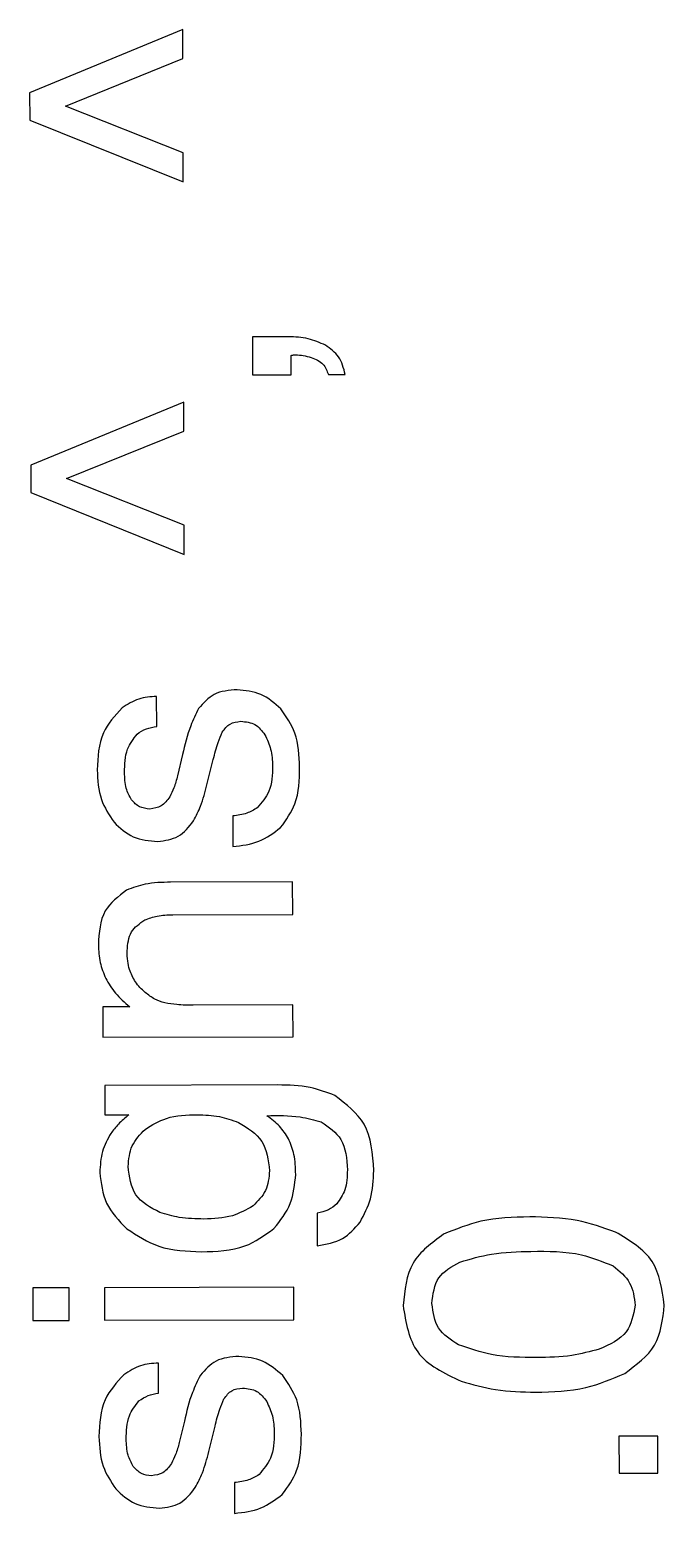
# Model space of a CAD drawing. Header units: millimetres. Extents: x 74.9 to 83.1, y 145 to 181.6.
# Drawn here: x 74.91 to 82.2, y 164.52 to 181.59 of the extents above; entities that cross this region are included whole.
import ezdxf

# ---------------------------------------------------------------- set-up
doc = ezdxf.new("R2010")
doc.units = ezdxf.units.MM
doc.layers.get('0').update_dxf_attribs({"linetype": 'CONTINUOUS'})

msp = doc.modelspace()

# ---------------------------------------------------------------- linework, layer by layer
for p, q in [((77.88, 178.061), (77.468, 178.06)), ((77.468, 178.06), (77.469, 177.623)), ((77.914, 177.624), (77.913, 177.846)), ((77.469, 177.623), (77.914, 177.624)), ((78.341, 177.625), (78.535, 177.626)), ((76.366, 173.576), (76.365, 173.923)), ((76.663, 173.252), (76.605, 173.009)), ((76.944, 172.904), (77.017, 173.196)), ((77.241, 172.547), (77.242, 172.194)), ((77.929, 171.787), (76.526, 171.784)), ((77.93, 171.414), (77.929, 171.787)), ((76.552, 171.41), (77.93, 171.414)), ((76.056, 170.349), (75.746, 170.348)), ((75.746, 170.348), (75.747, 169.999)), ((77.933, 170.372), (76.787, 170.369)), ((77.934, 170.004), (77.933, 170.372)), ((75.747, 169.999), (77.934, 170.004)), ((77.758, 169.451), (75.769, 169.445)), ((75.769, 169.445), (75.77, 169.106)), ((75.77, 169.106), (76.045, 169.107)), ((78.211, 167.975), (78.212, 167.601)), ((76.387, 165.904), (76.386, 166.251)), ((76.684, 165.58), (76.625, 165.337)), ((76.964, 165.231), (77.037, 165.523)), ((77.261, 164.875), (77.262, 164.521))]:
    msp.add_line(p, q)
for points in [[(74.905, 180.869), (74.906, 180.555), (76.67, 179.843), (76.67, 180.177), (75.316, 180.715), (76.667, 181.262), (76.666, 181.595)], [(74.917, 176.583), (74.917, 176.268), (76.682, 175.556), (76.681, 175.891), (75.328, 176.428), (76.678, 176.975), (76.677, 177.308)], [(74.943, 166.741), (75.359, 166.742), (75.358, 167.116), (74.942, 167.115)], [(75.766, 166.743), (77.943, 166.749), (77.942, 167.123), (75.765, 167.117)], [(81.685, 164.982), (82.13, 164.983), (82.129, 165.41), (81.683, 165.409)]]:
    msp.add_lwpolyline(points, close=True)
for points, knots in [([(78.307, 177.964), (78.242, 177.992), (78.106, 178.052), (77.957, 178.058), (77.88, 178.061)], [-0.04413036, -0.04413036, -0.04413036, -0.04413036, -0.02295284, 0, 0, 0, 0]), ([(78.535, 177.626), (78.516, 177.699), (78.48, 177.839), (78.363, 177.924), (78.307, 177.964)], [-0.04195208, -0.04195208, -0.04195208, -0.04195208, -0.01999157, 0, 0, 0, 0]), ([(77.913, 177.846), (77.918, 177.848), (77.926, 177.85), (77.934, 177.85), (77.938, 177.851)], [-0.002490135, -0.002490135, -0.002490135, -0.002490135, -0.001127867, 0, 0, 0, 0]), ([(77.938, 177.851), (77.942, 177.851), (77.951, 177.852), (77.96, 177.853), (77.964, 177.853)], [-0.002664998, -0.002664998, -0.002664998, -0.002664998, -0.00137945, 0, 0, 0, 0]), ([(77.964, 177.853), (77.994, 177.851), (78.054, 177.849), (78.112, 177.831), (78.142, 177.823)], [-0.01808823, -0.01808823, -0.01808823, -0.01808823, -0.0093243, 0, 0, 0, 0]), ([(78.142, 177.823), (78.193, 177.802), (78.289, 177.764), (78.324, 177.669), (78.341, 177.625)], [-0.02920623, -0.02920623, -0.02920623, -0.02920623, -0.01349498, 0, 0, 0, 0]), ([(77.29, 173.999), (77.198, 173.992), (77.021, 173.978), (76.904, 173.846), (76.848, 173.784)], [-0.05096551, -0.05096551, -0.05096551, -0.05096551, -0.0242313, 0, 0, 0, 0]), ([(77.795, 173.778), (77.722, 173.843), (77.577, 173.97), (77.385, 173.99), (77.29, 173.999)], [-0.05638264, -0.05638264, -0.05638264, -0.05638264, -0.02777564, 0, 0, 0, 0]), ([(76.365, 173.923), (76.295, 173.918), (76.152, 173.908), (76.031, 173.83), (75.97, 173.79)], [-0.04238838, -0.04238838, -0.04238838, -0.04238838, -0.02162926, 0, 0, 0, 0]), ([(75.97, 173.79), (75.885, 173.699), (75.701, 173.499), (75.688, 173.225), (75.682, 173.076)], [-0.07918778, -0.07918778, -0.07918778, -0.07918778, -0.04314238, 0, 0, 0, 0]), ([(76.848, 173.784), (76.815, 173.718), (76.733, 173.548), (76.69, 173.364), (76.663, 173.252)], [-0.05640694, -0.05640694, -0.05640694, -0.05640694, -0.03440531, 0, 0, 0, 0]), ([(78.01, 173.105), (78.005, 173.241), (77.996, 173.487), (77.857, 173.688), (77.795, 173.778)], [-0.07197821, -0.07197821, -0.07197821, -0.07197821, -0.03210615, 0, 0, 0, 0]), ([(75.996, 173.048), (75.998, 173.141), (76.001, 173.303), (76.098, 173.432), (76.14, 173.488)], [-0.04728612, -0.04728612, -0.04728612, -0.04728612, -0.02044061, 0, 0, 0, 0]), ([(76.14, 173.488), (76.175, 173.511), (76.244, 173.557), (76.326, 173.57), (76.366, 173.576)], [-0.02456756, -0.02456756, -0.02456756, -0.02456756, -0.01219975, 0, 0, 0, 0]), ([(77.017, 173.196), (77.033, 173.262), (77.059, 173.37), (77.103, 173.472), (77.12, 173.511)], [-0.03317914, -0.03317914, -0.03317914, -0.03317914, -0.01279945, 0, 0, 0, 0]), ([(77.12, 173.511), (77.147, 173.547), (77.201, 173.619), (77.29, 173.63), (77.334, 173.636)], [-0.02578965, -0.02578965, -0.02578965, -0.02578965, -0.01279127, 0, 0, 0, 0]), ([(77.334, 173.636), (77.392, 173.63), (77.506, 173.618), (77.576, 173.527), (77.61, 173.481)], [-0.03292569, -0.03292569, -0.03292569, -0.03292569, -0.01628256, 0, 0, 0, 0]), ([(77.61, 173.481), (77.636, 173.427), (77.689, 173.313), (77.696, 173.187), (77.699, 173.122)], [-0.03731652, -0.03731652, -0.03731652, -0.03731652, -0.01932187, 0, 0, 0, 0]), ([(75.682, 173.076), (75.687, 172.959), (75.699, 172.741), (75.819, 172.559), (75.875, 172.474)], [-0.06426636, -0.06426636, -0.06426636, -0.06426636, -0.02997709, 0, 0, 0, 0]), ([(76.077, 172.732), (76.053, 172.775), (76.001, 172.874), (75.998, 172.986), (75.996, 173.048)], [-0.03303958, -0.03303958, -0.03303958, -0.03303958, -0.0184365, 0, 0, 0, 0]), ([(76.605, 173.009), (76.593, 172.962), (76.572, 172.878), (76.533, 172.801), (76.516, 172.768)], [-0.02579231, -0.02579231, -0.02579231, -0.02579231, -0.01119009, 0, 0, 0, 0]), ([(77.699, 173.122), (77.696, 173.02), (77.691, 172.838), (77.574, 172.7), (77.523, 172.64)], [-0.05274034, -0.05274034, -0.05274034, -0.05274034, -0.02320082, 0, 0, 0, 0]), ([(77.791, 172.412), (77.855, 172.501), (78.002, 172.706), (78.007, 172.96), (78.01, 173.105)], [-0.07418254, -0.07418254, -0.07418254, -0.07418254, -0.04207468, 0, 0, 0, 0]), ([(76.79, 172.491), (76.819, 172.547), (76.887, 172.678), (76.923, 172.821), (76.944, 172.904)], [-0.04420602, -0.04420602, -0.04420602, -0.04420602, -0.02538973, 0, 0, 0, 0]), ([(76.287, 172.626), (76.246, 172.631), (76.162, 172.64), (76.105, 172.701), (76.077, 172.732)], [-0.02428848, -0.02428848, -0.02428848, -0.02428848, -0.01219962, 0, 0, 0, 0]), ([(76.516, 172.768), (76.486, 172.727), (76.429, 172.648), (76.333, 172.633), (76.287, 172.626)], [-0.02789376, -0.02789376, -0.02789376, -0.02789376, -0.01333948, 0, 0, 0, 0]), ([(77.523, 172.64), (77.484, 172.617), (77.397, 172.565), (77.297, 172.554), (77.241, 172.547)], [-0.02993461, -0.02993461, -0.02993461, -0.02993461, -0.01653156, 0, 0, 0, 0]), ([(75.875, 172.474), (75.945, 172.409), (76.087, 172.278), (76.28, 172.261), (76.378, 172.253)], [-0.05636988, -0.05636988, -0.05636988, -0.05636988, -0.02862644, 0, 0, 0, 0]), ([(76.378, 172.253), (76.461, 172.264), (76.632, 172.286), (76.736, 172.422), (76.79, 172.491)], [-0.04934717, -0.04934717, -0.04934717, -0.04934717, -0.0251266, 0, 0, 0, 0]), ([(77.242, 172.194), (77.346, 172.206), (77.548, 172.23), (77.711, 172.352), (77.791, 172.412)], [-0.05999977, -0.05999977, -0.05999977, -0.05999977, -0.02931051, 0, 0, 0, 0]), ([(76.526, 171.784), (76.428, 171.782), (76.253, 171.779), (76.089, 171.719), (76.018, 171.692)], [-0.0519641, -0.0519641, -0.0519641, -0.0519641, -0.02262338, 0, 0, 0, 0]), ([(76.018, 171.692), (75.924, 171.62), (75.719, 171.462), (75.703, 171.203), (75.695, 171.063)], [-0.07395942, -0.07395942, -0.07395942, -0.07395942, -0.03984199, 0, 0, 0, 0]), ([(76.026, 170.994), (76.033, 171.072), (76.046, 171.223), (76.17, 171.309), (76.229, 171.35)], [-0.042947, -0.042947, -0.042947, -0.042947, -0.0206063, 0, 0, 0, 0]), ([(76.229, 171.35), (76.276, 171.367), (76.38, 171.406), (76.491, 171.408), (76.552, 171.41)], [-0.03300618, -0.03300618, -0.03300618, -0.03300618, -0.01813407, 0, 0, 0, 0]), ([(75.695, 171.063), (75.698, 170.994), (75.705, 170.861), (75.755, 170.737), (75.78, 170.677)], [-0.03975134, -0.03975134, -0.03975134, -0.03975134, -0.01937461, 0, 0, 0, 0]), ([(76.053, 170.78), (76.045, 170.811), (76.028, 170.882), (76.027, 170.954), (76.026, 170.994)], [-0.02166706, -0.02166706, -0.02166706, -0.02166706, -0.0119144, 0, 0, 0, 0]), ([(76.234, 170.515), (76.193, 170.553), (76.113, 170.628), (76.073, 170.73), (76.053, 170.78)], [-0.03240977, -0.03240977, -0.03240977, -0.03240977, -0.01571202, 0, 0, 0, 0]), ([(75.78, 170.677), (75.814, 170.618), (75.888, 170.493), (75.998, 170.399), (76.056, 170.349)], [-0.04317055, -0.04317055, -0.04317055, -0.04317055, -0.02296335, 0, 0, 0, 0]), ([(76.458, 170.395), (76.419, 170.407), (76.337, 170.434), (76.269, 170.487), (76.234, 170.515)], [-0.02566595, -0.02566595, -0.02566595, -0.02566595, -0.01339733, 0, 0, 0, 0]), ([(76.787, 170.369), (76.724, 170.369), (76.614, 170.369), (76.505, 170.387), (76.458, 170.395)], [-0.03303263, -0.03303263, -0.03303263, -0.03303263, -0.01407954, 0, 0, 0, 0]), ([(78.416, 169.33), (78.322, 169.365), (78.11, 169.445), (77.884, 169.448), (77.758, 169.451)], [-0.06733027, -0.06733027, -0.06733027, -0.06733027, -0.03739594, 0, 0, 0, 0]), ([(78.863, 168.467), (78.85, 168.658), (78.826, 169.014), (78.546, 169.23), (78.416, 169.33)], [-0.1014698, -0.1014698, -0.1014698, -0.1014698, -0.0469686, 0, 0, 0, 0]), ([(76.045, 169.107), (76.004, 169.073), (75.927, 169.009), (75.866, 168.93), (75.838, 168.894)], [-0.0298299, -0.0298299, -0.0298299, -0.0298299, -0.01370125, 0, 0, 0, 0]), ([(76.232, 168.94), (76.312, 168.989), (76.496, 169.1), (76.712, 169.106), (76.834, 169.109)], [-0.06348401, -0.06348401, -0.06348401, -0.06348401, -0.03562801, 0, 0, 0, 0]), ([(76.834, 169.109), (76.919, 169.106), (77.081, 169.101), (77.233, 169.046), (77.306, 169.02)], [-0.048288, -0.048288, -0.048288, -0.048288, -0.02291605, 0, 0, 0, 0]), ([(77.632, 169.097), (77.761, 169.099), (77.973, 169.104), (78.178, 169.049), (78.259, 169.027)], [-0.06337237, -0.06337237, -0.06337237, -0.06337237, -0.02510341, 0, 0, 0, 0]), ([(77.882, 168.832), (77.85, 168.882), (77.784, 168.987), (77.684, 169.059), (77.632, 169.097)], [-0.0367065, -0.0367065, -0.0367065, -0.0367065, -0.01899628, 0, 0, 0, 0]), ([(78.259, 169.027), (78.346, 168.966), (78.536, 168.834), (78.551, 168.601), (78.559, 168.474)], [-0.06600811, -0.06600811, -0.06600811, -0.06600811, -0.03575846, 0, 0, 0, 0]), ([(75.838, 168.894), (75.801, 168.826), (75.725, 168.686), (75.717, 168.526), (75.712, 168.444)], [-0.04719804, -0.04719804, -0.04719804, -0.04719804, -0.02430517, 0, 0, 0, 0]), ([(76.037, 168.513), (76.045, 168.595), (76.06, 168.76), (76.175, 168.88), (76.232, 168.94)], [-0.0482009, -0.0482009, -0.0482009, -0.0482009, -0.02405964, 0, 0, 0, 0]), ([(77.306, 169.02), (77.41, 168.957), (77.619, 168.83), (77.649, 168.586), (77.664, 168.464)], [-0.06958943, -0.06958943, -0.06958943, -0.06958943, -0.03491013, 0, 0, 0, 0]), ([(77.965, 168.422), (77.963, 168.5), (77.959, 168.641), (77.906, 168.773), (77.882, 168.832)], [-0.04215157, -0.04215157, -0.04215157, -0.04215157, -0.01903543, 0, 0, 0, 0]), ([(75.712, 168.444), (75.726, 168.322), (75.755, 168.07), (75.932, 167.889), (76.022, 167.796)], [-0.07371581, -0.07371581, -0.07371581, -0.07371581, -0.0376541, 0, 0, 0, 0]), ([(76.402, 167.983), (76.295, 168.04), (76.083, 168.155), (76.052, 168.394), (76.037, 168.513)], [-0.06797946, -0.06797946, -0.06797946, -0.06797946, -0.0339155, 0, 0, 0, 0]), ([(77.664, 168.464), (77.657, 168.384), (77.642, 168.226), (77.529, 168.114), (77.474, 168.059)], [-0.04606006, -0.04606006, -0.04606006, -0.04606006, -0.02278917, 0, 0, 0, 0]), ([(77.715, 167.798), (77.788, 167.891), (77.933, 168.074), (77.954, 168.307), (77.965, 168.422)], [-0.06846407, -0.06846407, -0.06846407, -0.06846407, -0.03392531, 0, 0, 0, 0]), ([(78.559, 168.474), (78.557, 168.394), (78.553, 168.251), (78.473, 168.134), (78.437, 168.082)], [-0.04185914, -0.04185914, -0.04185914, -0.04185914, -0.01847854, 0, 0, 0, 0]), ([(78.705, 167.872), (78.752, 167.96), (78.849, 168.146), (78.858, 168.356), (78.863, 168.467)], [-0.06220424, -0.06220424, -0.06220424, -0.06220424, -0.03276511, 0, 0, 0, 0]), ([(77.474, 168.059), (77.396, 168.015), (77.222, 167.918), (77.022, 167.912), (76.91, 167.908)], [-0.05907377, -0.05907377, -0.05907377, -0.05907377, -0.0327857, 0, 0, 0, 0]), ([(78.437, 168.082), (78.406, 168.057), (78.34, 168.004), (78.256, 167.985), (78.211, 167.975)], [-0.02532614, -0.02532614, -0.02532614, -0.02532614, -0.0136145, 0, 0, 0, 0]), ([(76.91, 167.908), (76.815, 167.91), (76.642, 167.912), (76.476, 167.961), (76.402, 167.983)], [-0.05161894, -0.05161894, -0.05161894, -0.05161894, -0.02311853, 0, 0, 0, 0]), ([(78.212, 167.601), (78.315, 167.618), (78.513, 167.65), (78.643, 167.801), (78.705, 167.872)], [-0.05792452, -0.05792452, -0.05792452, -0.05792452, -0.02760005, 0, 0, 0, 0]), ([(80.656, 167.933), (80.466, 167.928), (80.123, 167.92), (79.807, 167.791), (79.666, 167.734)], [-0.1017137, -0.1017137, -0.1017137, -0.1017137, -0.0452887, 0, 0, 0, 0]), ([(81.642, 167.758), (81.497, 167.809), (81.178, 167.921), (80.839, 167.929), (80.656, 167.933)], [-0.1007859, -0.1007859, -0.1007859, -0.1007859, -0.0546566, 0, 0, 0, 0]), ([(76.022, 167.796), (76.142, 167.718), (76.402, 167.549), (76.713, 167.537), (76.881, 167.531)], [-0.09133491, -0.09133491, -0.09133491, -0.09133491, -0.04936599, 0, 0, 0, 0]), ([(76.881, 167.531), (77.053, 167.535), (77.36, 167.543), (77.607, 167.721), (77.715, 167.798)], [-0.08942962, -0.08942962, -0.08942962, -0.08942962, -0.03900789, 0, 0, 0, 0]), ([(79.666, 167.734), (79.53, 167.634), (79.252, 167.431), (79.218, 167.087), (79.2, 166.912)], [-0.09857499, -0.09857499, -0.09857499, -0.09857499, -0.05028883, 0, 0, 0, 0]), ([(82.204, 166.918), (82.179, 167.099), (82.127, 167.469), (81.806, 167.66), (81.642, 167.758)], [-0.1060987, -0.1060987, -0.1060987, -0.1060987, -0.0539492, 0, 0, 0, 0]), ([(79.852, 167.412), (79.973, 167.448), (80.24, 167.527), (80.519, 167.533), (80.671, 167.536)], [-0.08313472, -0.08313472, -0.08313472, -0.08313472, -0.04549123, 0, 0, 0, 0]), ([(80.671, 167.536), (80.868, 167.538), (81.194, 167.54), (81.495, 167.418), (81.615, 167.369)], [-0.09666883, -0.09666883, -0.09666883, -0.09666883, -0.03841373, 0, 0, 0, 0]), ([(79.531, 166.935), (79.544, 167.043), (79.569, 167.258), (79.758, 167.361), (79.852, 167.412)], [-0.06081547, -0.06081547, -0.06081547, -0.06081547, -0.03017378, 0, 0, 0, 0]), ([(81.615, 167.369), (81.689, 167.309), (81.834, 167.191), (81.858, 167.006), (81.869, 166.915)], [-0.05392968, -0.05392968, -0.05392968, -0.05392968, -0.02644961, 0, 0, 0, 0]), ([(79.2, 166.912), (79.232, 166.716), (79.3, 166.31), (79.674, 166.133), (79.868, 166.042)], [-0.1162125, -0.1162125, -0.1162125, -0.1162125, -0.060324, 0, 0, 0, 0]), ([(79.839, 166.46), (79.749, 166.517), (79.573, 166.628), (79.545, 166.834), (79.531, 166.935)], [-0.05925884, -0.05925884, -0.05925884, -0.05925884, -0.02915527, 0, 0, 0, 0]), ([(81.869, 166.915), (81.848, 166.803), (81.802, 166.564), (81.577, 166.465), (81.456, 166.411)], [-0.06897057, -0.06897057, -0.06897057, -0.06897057, -0.03692165, 0, 0, 0, 0]), ([(81.749, 166.132), (81.882, 166.23), (82.149, 166.425), (82.186, 166.753), (82.204, 166.918)], [-0.0945899, -0.0945899, -0.0945899, -0.0945899, -0.04735128, 0, 0, 0, 0]), ([(77.311, 166.327), (77.218, 166.32), (77.041, 166.306), (76.924, 166.174), (76.868, 166.111)], [-0.05096536, -0.05096536, -0.05096536, -0.05096536, -0.02423114, 0, 0, 0, 0]), ([(77.816, 166.106), (77.742, 166.17), (77.597, 166.298), (77.405, 166.317), (77.311, 166.327)], [-0.05638259, -0.05638259, -0.05638259, -0.05638259, -0.0277756, 0, 0, 0, 0]), ([(80.737, 166.313), (80.562, 166.315), (80.254, 166.317), (79.963, 166.417), (79.839, 166.46)], [-0.09161397, -0.09161397, -0.09161397, -0.09161397, -0.03930266, 0, 0, 0, 0]), ([(81.456, 166.411), (81.352, 166.383), (81.116, 166.32), (80.873, 166.316), (80.737, 166.313)], [-0.07276778, -0.07276778, -0.07276778, -0.07276778, -0.04040489, 0, 0, 0, 0]), ([(76.386, 166.251), (76.316, 166.246), (76.172, 166.235), (76.051, 166.157), (75.99, 166.117)], [-0.04238857, -0.04238857, -0.04238857, -0.04238857, -0.02162949, 0, 0, 0, 0]), ([(80.724, 165.915), (80.92, 165.92), (81.275, 165.93), (81.602, 166.069), (81.749, 166.132)], [-0.1055705, -0.1055705, -0.1055705, -0.1055705, -0.047528, 0, 0, 0, 0]), ([(75.99, 166.117), (75.906, 166.026), (75.721, 165.827), (75.708, 165.553), (75.702, 165.404)], [-0.07918759, -0.07918759, -0.07918759, -0.07918759, -0.04314238, 0, 0, 0, 0]), ([(76.868, 166.111), (76.836, 166.045), (76.753, 165.876), (76.71, 165.692), (76.684, 165.58)], [-0.05640696, -0.05640696, -0.05640696, -0.05640696, -0.03440554, 0, 0, 0, 0]), ([(77.14, 165.838), (77.167, 165.875), (77.221, 165.947), (77.31, 165.958), (77.354, 165.963)], [-0.02578965, -0.02578965, -0.02578965, -0.02578965, -0.01279127, 0, 0, 0, 0]), ([(77.354, 165.963), (77.412, 165.957), (77.527, 165.945), (77.596, 165.854), (77.631, 165.809)], [-0.03292597, -0.03292597, -0.03292597, -0.03292597, -0.0162829, 0, 0, 0, 0]), ([(78.03, 165.432), (78.025, 165.568), (78.017, 165.814), (77.878, 166.016), (77.816, 166.106)], [-0.07197818, -0.07197818, -0.07197818, -0.07197818, -0.03210636, 0, 0, 0, 0]), ([(79.868, 166.042), (79.998, 166.004), (80.278, 165.925), (80.569, 165.918), (80.724, 165.915)], [-0.08684837, -0.08684837, -0.08684837, -0.08684837, -0.04641854, 0, 0, 0, 0]), ([(76.016, 165.376), (76.018, 165.468), (76.021, 165.631), (76.118, 165.76), (76.16, 165.815)], [-0.04728612, -0.04728612, -0.04728612, -0.04728612, -0.02044061, 0, 0, 0, 0]), ([(76.16, 165.815), (76.195, 165.838), (76.264, 165.884), (76.346, 165.897), (76.387, 165.904)], [-0.02456745, -0.02456745, -0.02456745, -0.02456745, -0.01219975, 0, 0, 0, 0]), ([(77.037, 165.523), (77.053, 165.59), (77.08, 165.697), (77.123, 165.799), (77.14, 165.838)], [-0.03317914, -0.03317914, -0.03317914, -0.03317914, -0.01279945, 0, 0, 0, 0]), ([(77.631, 165.809), (77.656, 165.754), (77.71, 165.64), (77.716, 165.515), (77.719, 165.45)], [-0.03731652, -0.03731652, -0.03731652, -0.03731652, -0.01932187, 0, 0, 0, 0]), ([(77.719, 165.45), (77.716, 165.348), (77.711, 165.166), (77.594, 165.028), (77.543, 164.967)], [-0.05274034, -0.05274034, -0.05274034, -0.05274034, -0.02320082, 0, 0, 0, 0]), ([(75.702, 165.404), (75.708, 165.287), (75.719, 165.068), (75.839, 164.886), (75.895, 164.802)], [-0.06426646, -0.06426646, -0.06426646, -0.06426646, -0.02997719, 0, 0, 0, 0]), ([(76.097, 165.059), (76.074, 165.103), (76.021, 165.201), (76.018, 165.313), (76.016, 165.376)], [-0.03303971, -0.03303971, -0.03303971, -0.03303971, -0.01843674, 0, 0, 0, 0]), ([(76.625, 165.337), (76.613, 165.289), (76.592, 165.205), (76.553, 165.129), (76.536, 165.095)], [-0.02579252, -0.02579252, -0.02579252, -0.02579252, -0.01119052, 0, 0, 0, 0]), ([(77.811, 164.739), (77.875, 164.828), (78.022, 165.033), (78.027, 165.288), (78.03, 165.432)], [-0.07418278, -0.07418278, -0.07418278, -0.07418278, -0.04207492, 0, 0, 0, 0]), ([(76.81, 164.818), (76.839, 164.874), (76.907, 165.005), (76.944, 165.149), (76.964, 165.231)], [-0.04420593, -0.04420593, -0.04420593, -0.04420593, -0.02538996, 0, 0, 0, 0]), ([(76.307, 164.954), (76.266, 164.958), (76.183, 164.967), (76.125, 165.029), (76.097, 165.059)], [-0.02428848, -0.02428848, -0.02428848, -0.02428848, -0.01219962, 0, 0, 0, 0]), ([(76.536, 165.095), (76.506, 165.054), (76.449, 164.975), (76.353, 164.961), (76.307, 164.954)], [-0.02789372, -0.02789372, -0.02789372, -0.02789372, -0.01333945, 0, 0, 0, 0]), ([(77.543, 164.967), (77.504, 164.944), (77.417, 164.893), (77.317, 164.881), (77.261, 164.875)], [-0.02993457, -0.02993457, -0.02993457, -0.02993457, -0.01653151, 0, 0, 0, 0]), ([(75.895, 164.802), (75.965, 164.737), (76.107, 164.605), (76.3, 164.589), (76.398, 164.58)], [-0.0563699, -0.0563699, -0.0563699, -0.0563699, -0.02862647, 0, 0, 0, 0]), ([(76.398, 164.58), (76.482, 164.591), (76.652, 164.613), (76.757, 164.749), (76.81, 164.818)], [-0.04934726, -0.04934726, -0.04934726, -0.04934726, -0.02512669, 0, 0, 0, 0]), ([(77.262, 164.521), (77.366, 164.533), (77.569, 164.557), (77.731, 164.679), (77.811, 164.739)], [-0.05999975, -0.05999975, -0.05999975, -0.05999975, -0.02931051, 0, 0, 0, 0])]:
    msp.add_open_spline(points, degree=3, knots=knots)

doc.saveas('drawing.dxf')
